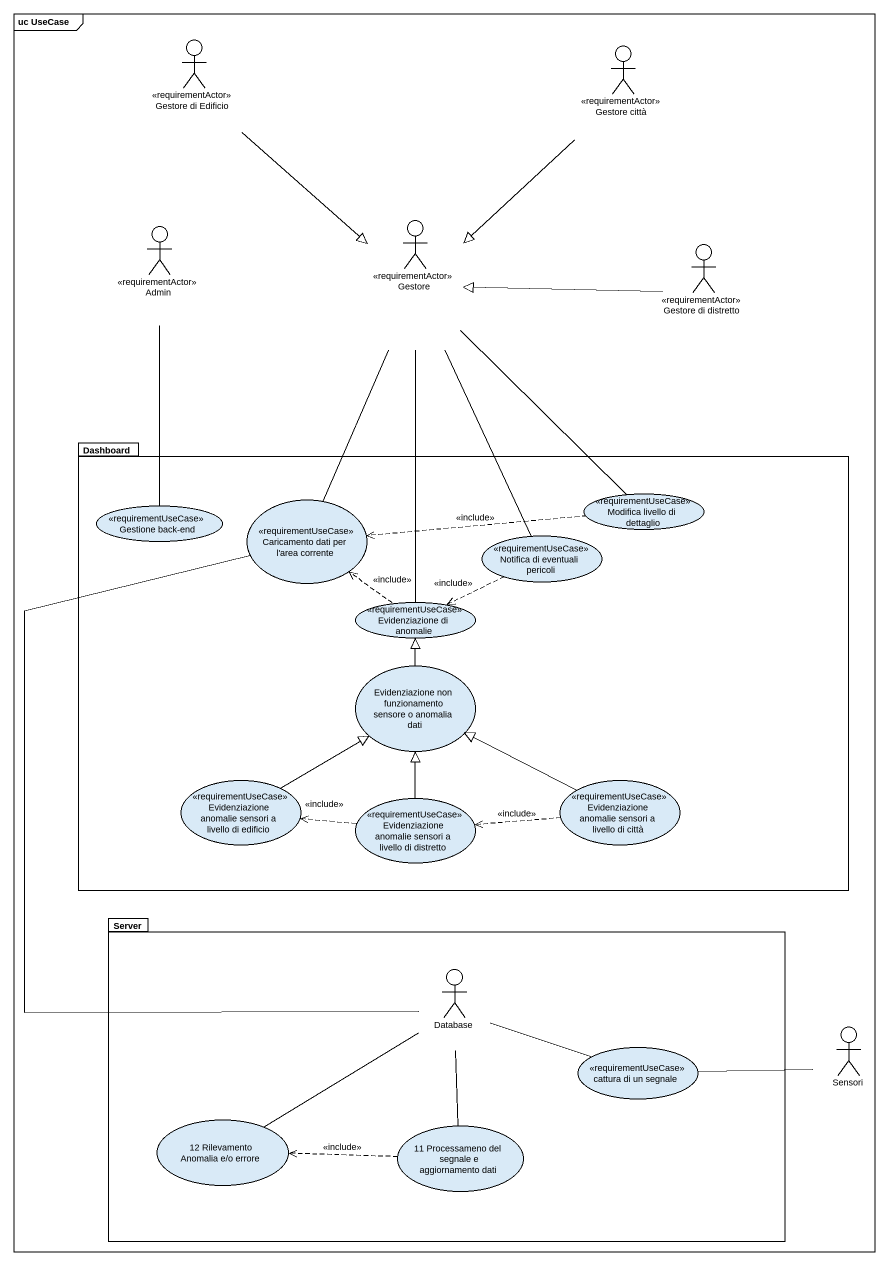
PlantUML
@startuml
mainframe uc UseCase
actor "Gestore di Edificio" as Gestore_di_Edificio <<requirementActor>>
actor "Gestore città" as Gestore_città <<requirementActor>>
actor Admin <<requirementActor>>
actor Gestore <<requirementActor>>
actor "Gestore di distretto" as Gestore_di_distretto <<requirementActor>>
package Dashboard {
  usecase "Gestione back-end" as Gestione_back_end <<requirementUseCase>>
  usecase "Caricamento dati per l'area corrente" as Caricamento_dati_per_l_area <<requirementUseCase>>
  usecase "Modifica livello di dettaglio" as Modifica_livello_di <<requirementUseCase>>
  usecase "Notifica di eventuali pericoli" as Notifica_di_eventuali <<requirementUseCase>>
  usecase "Evidenziazione di anomalie" as Evidenziazione_di_anomalie <<requirementUseCase>>
  usecase "Evidenziazione non funzionamento sensore o anomalia dati" as Evidenziazione_non
  usecase "Evidenziazione anomalie sensori a livello di edificio" as Evidenziazione_anomalie <<requirementUseCase>>
  usecase "Evidenziazione anomalie sensori a livello di città" as Evidenziazione_anomalie_2 <<requirementUseCase>>
  usecase "Evidenziazione anomalie sensori a livello di distretto" as Evidenziazione_anomalie_3 <<requirementUseCase>>
}
package Server {
  actor "Database" as Database_
  usecase "cattura di un segnale" as cattura_di_un_segnale <<requirementUseCase>>
  usecase "12 Rilevamento Anomalia e/o errore" as u12_Rilevamento_Anomalia_e_o
  usecase "11 Processameno del segnale e aggiornamento dati" as u11_Processameno_del_segnale
}
actor Sensori
Gestore_di_Edificio --|> Gestore
Gestore_città --|> Gestore
Admin -- Gestione_back_end
Gestore -- Modifica_livello_di
Gestore -- Notifica_di_eventuali
Gestore -- Evidenziazione_di_anomalie
Gestore_di_distretto -left-|> Gestore
Caricamento_dati_per_l_area -up- Gestore
Caricamento_dati_per_l_area -- Database_
Modifica_livello_di .left.> Caricamento_dati_per_l_area : <<include>>
Notifica_di_eventuali .left.> Evidenziazione_di_anomalie : <<include>>
Evidenziazione_di_anomalie .up.> Caricamento_dati_per_l_area : <<include>>
Evidenziazione_non -up-|> Evidenziazione_di_anomalie
Evidenziazione_anomalie -right-|> Evidenziazione_non
Evidenziazione_anomalie_2 -left-|> Evidenziazione_non
Evidenziazione_anomalie_2 .left.> Evidenziazione_anomalie_3 : <<include>>
Evidenziazione_anomalie_3 -up-|> Evidenziazione_non
Evidenziazione_anomalie_3 .left.> Evidenziazione_anomalie : <<include>>
cattura_di_un_segnale -left- Database_
Sensori -left- cattura_di_un_segnale
u12_Rilevamento_Anomalia_e_o -up- Database_
u11_Processameno_del_segnale -up- Database_
u11_Processameno_del_segnale .left.> u12_Rilevamento_Anomalia_e_o : <<include>>
@enduml
